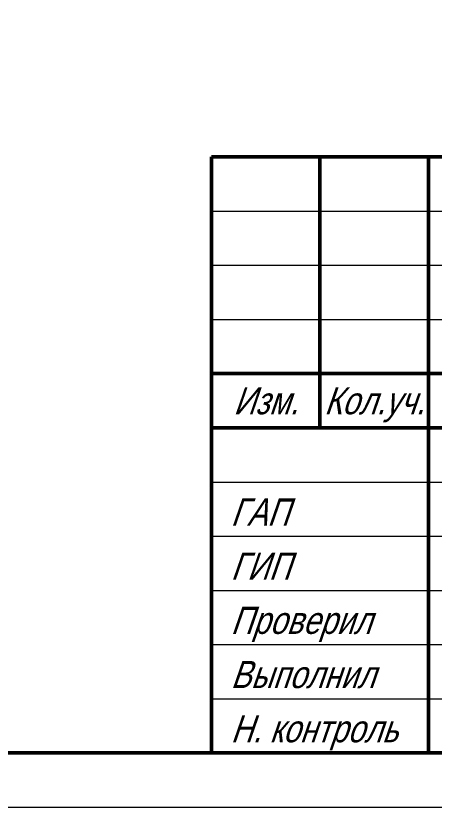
# Model space of a CAD drawing. Header units: millimetres. Extents: x 1949 to 134543, y 1145 to 48705.
# Drawn here: x 90854 to 92396, y 1145 to 4066 of the extents above; entities that cross this region are included whole.
import ezdxf
from ezdxf.enums import TextEntityAlignment as Align

# ---------------------------------------------------------------- set-up
doc = ezdxf.new("R2010")
doc.units = ezdxf.units.MM
doc.layers.add('STANDARD', color=18, linetype='Continuous', lineweight=25, true_color=0x000000)
doc.styles.add('ARIAL', font='arial.ttf')

# ---------------------------------------------------------------- blocks, each defined once
blk = doc.blocks.new('*U222')
at = {"lineweight": 0}
blk.add_lwpolyline([(-1184, -5), (5, -5), (5, 836), (-1184, 836)], close=True, dxfattribs=at)
at = {"color": 0, "linetype": 'Continuous', "lineweight": 50}
blk.add_lwpolyline([(-1164, 831), (0, 831), (0, 0), (-1164, 0)], close=True, dxfattribs=at)
at = {"layer": 'STANDARD', "color": 0, "linetype": 'Continuous', "lineweight": 50}
for p, q in [((-185, 55), (0, 55)), ((-185, 0), (-185, 55)), ((-175, 55), (-175, 30)), ((-165, 55), (-165, 0)), ((-120, 35), (-185, 35)), ((-185, 30), (0, 30))]:
    blk.add_line(p, q, dxfattribs=at)
at = {"layer": 'STANDARD', "color": 0, "linetype": 'Continuous', "lineweight": 13}
for p, q in [((-185, 50), (-120, 50)), ((-185, 45), (-120, 45)), ((-185, 40), (-120, 40)), ((-185, 25), (-120, 25)), ((-185, 20), (-120, 20)), ((-185, 15), (-120, 15)), ((-185, 10), (-120, 10)), ((-185, 5), (-120, 5)), ((0, 0), (-185, 0))]:
    blk.add_line(p, q, dxfattribs=at)
at = {"layer": 'STANDARD', "color": 0, "linetype": 'Continuous', "lineweight": 13, "style": 'ARIAL', "oblique": 19}
for s, width, p, p2 in [('Изм.', 0.797369, (-182.983, 31.25), (-177.017, 31.25)), ('Кол.уч.', 0.801425, (-174.617, 31.25), (-165.383, 31.25)), ('ГАП', 0.797318, (-183.232, 20.986), (-177.865, 20.986)), ('ГИП', 0.795756, (-183.232, 15.986), (-177.732, 15.986)), ('Проверил', 0.804194, (-183.232, 10.986), (-170.265, 10.986)), ('Выполнил', 0.799828, (-183.232, 5.986), (-169.932, 5.986)), ('Н. контроль', 0.801932, (-183.232, 0.986), (-167.832, 0.986))]:
    blk.add_text(s, height=2.5, dxfattribs=dict(at, width=width)).set_placement(p, p2, align=Align.FIT)

msp = doc.modelspace()

# ---------------------------------------------------------------- block references
at = {"xscale": 40, "yscale": 40, "zscale": 40}
msp.add_blockref('*U222', (98974.5, 1345.1), dxfattribs=at)

doc.saveas('drawing.dxf')
